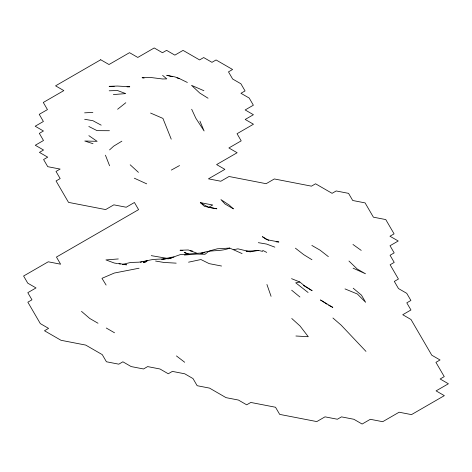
<?xml version="1.0" encoding="UTF-8"?>
<svg xmlns="http://www.w3.org/2000/svg" width="472" height="472" viewBox="0 0 472 472"><rect width="100%" height="100%" fill="white"/><g stroke="black" fill="none" stroke-linecap="round" stroke-linejoin="round"><path stroke-width="0.71" d="M109.539 149.925L113.646 146.172L121.859 141.181M117.605 109.262L125.817 102.719M179.549 165.554L171.336 170.073M208.594 207.379L212.701 205.007L200.329 202.606L204.488 206.382L216.855 208.783L208.594 207.379L200.329 202.606M167.873 258.969L180.239 254.632L204.978 252.703M169.95 258.332L172.026 257.694C162.451 260.397 152.196 257.399 143.134 262.579L145.872 262.125M242.083 253.588L229.716 248.077C220.453 252.036 210.123 249.369 200.871 253.393L202.925 253.045M118.348 263.417L126.608 264.822L122.454 264.414L130.714 262.45L138.98 262.172L147.193 260.798L143.069 261.677M140.32 262.267L141.694 261.972M161.619 259.388L171.932 257.181L173.997 257.11M188.552 262.184L200.924 259.535L209.184 263.636L221.551 266.031M233.823 249.658L237.929 248.832L250.302 251.794L258.514 250.42L262.621 251.411M303.484 285.501L312.145 290.717L303.933 285.359L299.826 282.008L295.72 282.811L308.086 292.498M139.075 268.214L114.336 273.034L101.97 278.327L106.123 285.064M162.297 259.37L166.404 258.685M113.351 94.571L125.723 93.603L117.457 90.518L109.197 90.795M118.295 258.951L105.929 259.919L114.189 263.004L117.634 263.594M184.399 255.045L196.765 254.078L205.031 254.284L209.137 251.01L217.35 248.791L229.716 248.077M246.868 251.328L258.514 250.42M122.454 264.414L123.906 264.296M84.606 112.849L92.866 112.383M127.021 86.86L129.776 86.771L117.41 86.051L109.144 86.329L114.242 86.624M109.445 130.72L97.073 130.65L88.813 126.472M246.095 251.128L250.201 251.281M182.953 250.414L180.044 250.243L188.304 249.965L196.57 253.051M190.228 250.833L192.411 250.962M176.186 263.152L163.813 262.438L155.553 261.034M295.914 336.005L308.287 336.719L300.021 325.969L291.761 318.482M276.144 241.811L278.899 242L266.527 239.599L262.373 236.667L268.727 240.337M248.219 251.588L250.302 251.794M258.314 242.661L266.58 244.065L274.84 247.151M151.246 255.647L167.772 258.455M119.009 263.824L120.389 264.06M84.653 119.274L92.919 120.708L101.179 125.168M144.107 78.116L142.048 77.721L150.308 77.438L162.681 78.995L166.787 78.871L162.628 75.373M172.233 76.694L166.734 75.302L175 76.936L179.106 78.435L187.366 82.476M177.047 77.91L179.106 78.435M93.013 143.706L84.754 141.016L97.126 141.334L88.86 135.647M189.018 254.137L184.198 252.337L187.762 254.131M291.56 278.663L299.826 282.008M344.997 288.911L357.363 294.003L365.629 302.31L361.469 295.165L353.209 288.209M203.892 90.701L191.526 85.349L199.786 93.072L208.052 98.223M150.556 113.05L162.928 118.401L171.236 139.157M353.109 268.179L365.481 273.772L357.216 269.005L348.956 261.034M134.331 178.198L146.698 183.85M262.568 250.313L266.727 252.408M328.671 305.301L332.825 307.396L320.458 299.95L326.907 304.157M311.85 245.422L320.11 250.195L328.37 256.644M98.011 323.249L89.751 318.476L81.485 311.349M106.271 328.016L114.537 332.789M311.945 259.736L303.685 254.626L295.419 248.178M352.962 244.466L361.227 250.402M176.428 355.923L184.694 362.266M291.661 290.203L299.921 296.994M332.925 318.004L341.185 325.178L365.971 351.392M130.172 164.787L138.438 172.351M191.673 109.239L195.827 118.224L204.093 130.962L199.933 121.127M105.433 155.182L109.593 165.772M266.922 284.486L271.075 296.333M100.737 59.755L55.566 85.833L63.826 90.606L43.294 102.459L47.448 109.604L39.235 114.342L43.394 121.487L35.182 126.225L43.442 130.998L39.335 133.369L43.489 140.508L35.276 145.252L43.542 150.019L39.436 152.391L47.696 157.164L43.589 159.536L47.749 166.675L60.115 169.076L56.009 171.442L60.162 178.587L56.056 180.959L68.523 202.382L105.634 209.58L113.846 204.836L126.213 207.237L134.426 202.494L138.585 209.633L56.451 257.051L60.611 264.196L48.238 261.795L23.6 276.02L27.754 283.159L36.019 287.932L27.807 292.675L31.96 299.814L27.854 302.186L40.321 323.609L48.586 328.382L44.48 330.748L61.006 340.288L85.739 345.091L102.265 354.631L106.424 361.77L118.791 364.172L122.897 361.8L131.157 366.573L143.529 368.968L147.636 366.596L160.002 368.998L168.268 373.771L172.374 371.399L184.741 373.794L193.007 378.568L197.16 385.707L209.527 388.108L226.053 397.648L238.425 400.049L246.685 404.817L250.791 402.445L275.53 407.248L279.684 414.387L316.795 421.584L325.007 416.841L337.374 419.242L341.48 416.87L353.852 419.272L362.112 424.039L370.325 419.301L382.698 421.697L399.123 412.215L411.49 414.617L444.341 395.648L436.081 390.875L448.4 383.766L440.14 378.992L444.246 376.621L435.933 362.343L440.04 359.971L431.774 355.198L411 319.497L402.734 314.724L410.947 309.98L406.793 302.841L410.9 300.469L406.74 293.33L398.48 288.557L394.327 281.418L398.433 279.046L390.12 264.762L394.226 262.391L390.067 255.252L394.173 252.88L390.019 245.741L398.232 240.997L389.972 236.23L394.079 233.858L385.766 219.574L373.399 217.173L365.086 202.895L352.714 200.494L348.56 193.355L336.188 190.953L332.082 193.325L315.562 183.785L311.455 186.157L274.344 178.959L266.131 183.697L229.026 176.498L220.813 181.242L208.441 178.841L224.873 169.359L216.607 164.586L237.139 152.733L228.879 147.966L241.198 140.851L237.044 133.712L253.47 124.225L245.204 119.457L253.417 114.714L245.157 109.946L253.37 105.203L249.216 98.058L240.95 93.291L245.056 90.919L240.903 83.78L232.637 79.007L228.483 71.868L232.59 69.496L216.064 59.956L211.957 62.328L203.697 57.554L199.591 59.926L183.065 50.386L174.852 55.13L166.587 50.356L162.48 52.728L154.22 47.961L137.794 57.442L129.529 52.669L108.997 64.528L100.737 59.755M233.327 208.813L225.067 204.04L220.914 199.591L229.174 205.037L233.327 208.813"/></g></svg>
